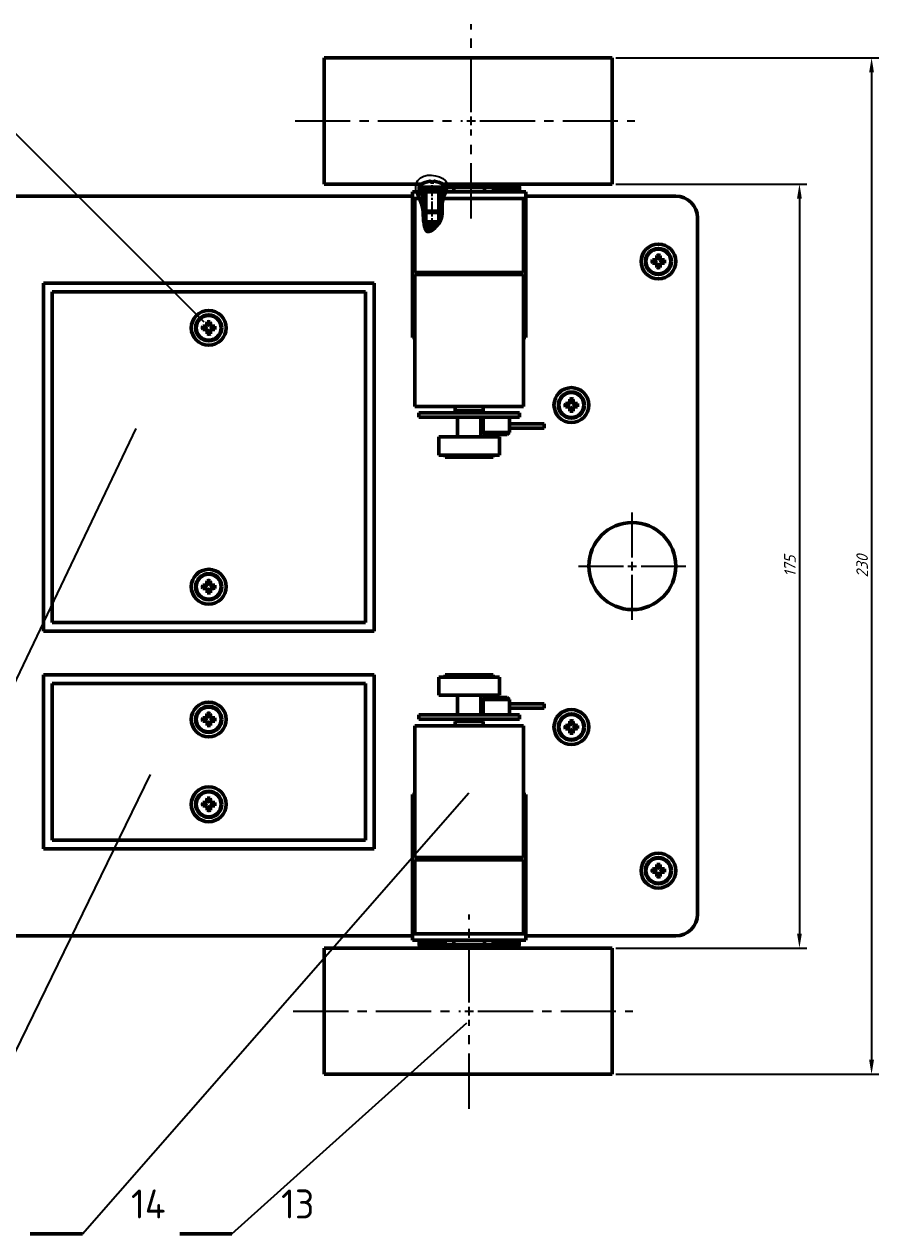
# Model space of a CAD drawing. Header units: inches. Extents: x -1846 to 3013, y 0 to 1997.
# Drawn here: x 324.3 to 619, y 1235.1 to 1652.1 of the extents above; entities that cross this region are included whole.
import ezdxf

# ---------------------------------------------------------------- set-up
doc = ezdxf.new("R2010")
doc.units = ezdxf.units.IN
doc.linetypes.add('ACAD_ISO04W100', pattern=[30, 24, -3, 0, -3])
doc.linetypes.add('CENTER2', pattern=[28.575, 19.05, -3.175, 3.175, -3.175])
for name, color, linetype, lineweight in [('Basic', 7, 'Continuous', 50), ('Center', 1, 'CENTER2', 25), ('Tam', 1, 'ACAD_ISO04W100', 25), ('Thin', 3, 'Continuous', 25)]:
    doc.layers.add(name, color=color, linetype=linetype, lineweight=lineweight)
doc.styles.add('Annotative', font='')
doc.styles.get("Standard").update_dxf_attribs({"font": '', "height": 4})
doc.styles.get('Annotative').set_extended_font_data('TCVN 7284', italic=True)
doc.styles.get('Standard').set_extended_font_data('TCVN 7284', italic=True)
doc.dimstyles.new('TCVN 7284', dxfattribs={"dimscale": 2, "dimtxt": 4, "dimasz": 2.5, "dimexe": 1.25, "dimexo": 0.625, "dimtad": 1, "dimtoh": 1, "dimdec": 0, "dimlfac": 0.66, "dimtxsty": 'Standard', "dimcen": 2.5, "dimclrd": 7, "dimclre": 7, "dimclrt": 7, "dimadec": 0, "dimazin": 0, "dimtfac": 1, "dimtdec": 0, "dimtofl": 0, "dimtmove": 0, "dimatfit": 3, "dimfxl": 1, "dimlwd": 25, "dimlwe": 25, "dimarcsym": 0})

# ---------------------------------------------------------------- blocks, each defined once
blk = doc.blocks.new('*U29')
at = {"layer": 'Center', "color": 0, "linetype": 'CENTER2', "transparency": 16777216}
for p, q in [((0, 3), (0, 18.5)), ((-18.5, 0), (-3, 0)), ((3, 0), (18.5, 0)), ((0, -18.5), (0, -3))]:
    blk.add_line(p, q, dxfattribs=at)
at = {"layer": 'Center', "color": 0, "linetype": 'Continuous', "transparency": 16777216}
for p, q in [((-1.5, 0), (1.5, 0)), ((0, -1.5), (0, 1.5))]:
    blk.add_line(p, q, dxfattribs=at)
blk = doc.blocks.new('*U32')
at = {"layer": 'Center', "color": 0, "linetype": 'CENTER2', "transparency": 16777216}
for p, q in [((0, 3), (0, 33.36)), ((-60.7, 0), (-3, 0)), ((3, 0), (56.47, 0)), ((0, -33.63), (0, -3))]:
    blk.add_line(p, q, dxfattribs=at)
at = {"layer": 'Center', "color": 0, "linetype": 'Continuous', "transparency": 16777216}
for p, q in [((-1.5, 0), (1.5, 0)), ((0, -1.5), (0, 1.5))]:
    blk.add_line(p, q, dxfattribs=at)
blk = doc.blocks.new('*U33')
at = {"layer": 'Center', "color": 0, "linetype": 'CENTER2', "transparency": 16777216}
for p, q in [((0, 3), (0, 33.36)), ((-60.7, 0), (-3, 0)), ((3, 0), (56.47, 0)), ((0, -33.63), (0, -3))]:
    blk.add_line(p, q, dxfattribs=at)
at = {"layer": 'Center', "color": 0, "linetype": 'Continuous', "transparency": 16777216}
for p, q in [((-1.5, 0), (1.5, 0)), ((0, -1.5), (0, 1.5))]:
    blk.add_line(p, q, dxfattribs=at)
blk = doc.blocks.new('*D41')
at = {"layer": 'Defpoints', "color": 0, "ltscale": 0.3, "transparency": 16777216}
for p in [(527.06, 1597.02), (527.06, 1333.62), (591.61, 1333.62)]:
    blk.add_point(p, dxfattribs=at)
at = {"layer": 'Tam', "color": 7, "linetype": 'Continuous', "lineweight": 25, "ltscale": 0.3, "transparency": 16777216}
for p, q in [((528.31, 1597.02), (594.11, 1597.02)), ((591.61, 1592.02), (591.61, 1338.62)), ((528.31, 1333.62), (594.11, 1333.62))]:
    blk.add_line(p, q, dxfattribs=at)
at = {"layer": 'Tam', "color": 7, "ltscale": 0.3, "transparency": 16777216}
for points in [[(590.78, 1592.02), (592.44, 1592.02), (591.61, 1597.02)], [(590.78, 1338.62), (592.44, 1338.62), (591.61, 1333.62)]]:
    blk.add_solid(points, dxfattribs=at)
at = {"layer": 'Tam', "color": 7, "ltscale": 0.3, "transparency": 16777216, "insert": (588.34, 1465.32), "char_height": 4, "attachment_point": 5, "rotation": 90}
blk.add_mtext('175', dxfattribs=at)
blk = doc.blocks.new('*D42')
at = {"layer": 'Defpoints', "color": 0, "ltscale": 0.3, "transparency": 16777216}
for p in [(527.06, 1640.52), (527.06, 1290.12), (616.48, 1290.12)]:
    blk.add_point(p, dxfattribs=at)
at = {"layer": 'Tam', "color": 7, "linetype": 'Continuous', "lineweight": 25, "ltscale": 0.3, "transparency": 16777216}
for p, q in [((528.31, 1640.52), (618.98, 1640.52)), ((616.48, 1635.52), (616.48, 1295.12)), ((528.31, 1290.12), (618.98, 1290.12))]:
    blk.add_line(p, q, dxfattribs=at)
at = {"layer": 'Tam', "color": 7, "ltscale": 0.3, "transparency": 16777216}
for points in [[(615.64, 1635.52), (617.31, 1635.52), (616.48, 1640.52)], [(615.64, 1295.12), (617.31, 1295.12), (616.48, 1290.12)]]:
    blk.add_solid(points, dxfattribs=at)
at = {"layer": 'Tam', "color": 7, "ltscale": 0.3, "transparency": 16777216, "insert": (613.23, 1465.32), "char_height": 4, "attachment_point": 5, "rotation": 90}
blk.add_mtext('230', dxfattribs=at)

msp = doc.modelspace()

# ---------------------------------------------------------------- hatches: boundary and pattern name
at = {"layer": 'Thin', "ltscale": 0.3}
h = msp.add_hatch(dxfattribs=at)
h.set_pattern_fill('ANSI31', color=256, scale=0.2, angle=5)
h.set_pattern_definition([(50, (1689.1009, 1061.4933), (-0.48643822, 0.40817013), [])])
edge = h.paths.add_edge_path()
edge.add_spline(control_points=[(469.06, 1592.07), (469.3, 1592.82), (469.61, 1593.58), (469.86, 1594.32)], knot_values=[31.130611, 31.130611, 31.130611, 31.130611, 33.325319, 33.325319, 33.325319, 33.325319], degree=3, periodic=0)
edge.add_line((469.86, 1594.32), (467.24, 1594.32))
edge.add_line((467.24, 1594.32), (467.24, 1592.07))
edge.add_line((467.24, 1592.07), (469.06, 1592.07))
edge = h.paths.add_edge_path()
edge.add_line((462.74, 1594.32), (459.52, 1594.32))
edge.add_spline(control_points=[(459.52, 1594.32), (459.7, 1593.55), (460.02, 1592.81), (460.34, 1592.07)], knot_values=[2.718045, 2.718045, 2.718045, 2.718045, 5.100255, 5.100255, 5.100255, 5.100255], degree=3, periodic=0)
edge.add_line((460.34, 1592.07), (462.74, 1592.07))
edge.add_line((462.74, 1592.07), (462.74, 1594.32))
h = msp.add_hatch(dxfattribs=at)
h.set_pattern_fill('ANSI31', color=256, scale=0.2, angle=75)
h.set_pattern_definition([(120, (1689.1009, 1061.4933), (-0.54992613, -0.3175), [])])
edge = h.paths.add_edge_path()
edge.add_line((462.74, 1592.07), (460.34, 1592.07))
edge.add_spline(control_points=[(460.34, 1592.07), (460.63, 1591.42), (462.01, 1588.34), (461.4, 1584.54), (463.2, 1578.68), (470.06, 1584.68), (468.19, 1588.99), (468.95, 1591.73), (469.06, 1592.07)], knot_values=[5.100255, 5.100255, 5.100255, 5.100255, 7.184128, 15.116682, 16.916923, 23.095455, 30.13464, 31.130611, 31.130611, 31.130611, 31.130611], degree=3, periodic=0)
edge.add_line((469.06, 1592.07), (467.24, 1592.07))
edge.add_line((467.24, 1592.07), (467.24, 1583.98))
edge.add_line((467.24, 1583.98), (464.99, 1582.39))
edge.add_line((464.99, 1582.39), (462.74, 1583.98))
edge.add_line((462.74, 1583.98), (462.74, 1592.07))

# ---------------------------------------------------------------- linework, layer by layer
at = {"layer": 'Basic'}
for p, q in [((427.71, 1640.52), (527.06, 1640.52)), ((427.71, 1640.52), (427.71, 1597.02)), ((527.06, 1640.52), (527.06, 1597.02)), ((462.84, 1597.69), (462.91, 1597.69)), ((464.4, 1597.94), (464.42, 1597.69)), ((464.42, 1597.69), (465.55, 1597.69)), ((465.55, 1597.69), (465.57, 1597.94)), ((467.06, 1597.69), (467.13, 1597.69)), ((427.71, 1597.02), (461.49, 1597.02)), ((458.24, 1592.07), (458.24, 1594.32)), ((458.24, 1594.32), (497.24, 1594.32)), ((460.49, 1595.91), (460.49, 1594.99)), ((460.49, 1595.91), (469.49, 1595.91)), ((460.49, 1594.99), (469.49, 1594.99)), ((468.48, 1597.02), (487.13, 1597.02)), ((469.5, 1597.02), (469.5, 1595.82)), ((486, 1595.82), (469.5, 1595.82)), ((472.49, 1595.82), (472.49, 1594.32)), ((482.99, 1594.32), (482.99, 1595.82)), ((486, 1595.82), (486, 1597.02)), ((486.12, 1595.91), (486.12, 1594.99)), ((486.12, 1595.91), (495.12, 1595.91)), ((486.12, 1594.99), (495.12, 1594.99)), ((487.13, 1597.02), (527.06, 1597.02)), ((497.24, 1594.32), (497.24, 1592.07)), ((458.24, 1592.82), (264.51, 1592.82)), ((462.74, 1592.07), (458.24, 1592.07)), ((458.24, 1592.07), (458.24, 1544.07)), ((458.99, 1591.32), (458.24, 1591.32)), ((458.99, 1592.07), (458.99, 1566.57)), ((497.24, 1592.07), (467.24, 1592.07)), ((496.49, 1566.57), (496.49, 1592.07)), ((497.24, 1591.32), (496.49, 1591.32)), ((548.99, 1592.82), (497.24, 1592.82)), ((497.24, 1544.07), (497.24, 1592.07)), ((467.24, 1587.63), (462.74, 1587.63)), ((463.16, 1587.21), (466.81, 1587.21)), ((467.24, 1587.63), (466.81, 1587.21)), ((556.49, 1345.32), (556.49, 1585.32)), ((542.66, 1571.67), (542.41, 1572.39)), ((543.3, 1571.68), (543.54, 1572.39)), ((541.62, 1570.63), (540.91, 1570.87)), ((541.63, 1569.99), (540.91, 1569.74)), ((541.91, 1570.63), (541.62, 1570.63)), ((541.63, 1569.99), (541.92, 1569.99)), ((541.91, 1570.63), (541.86, 1570.9)), ((541.92, 1569.99), (541.87, 1569.72)), ((542.44, 1570.85), (541.91, 1570.63)), ((541.92, 1569.99), (542.45, 1569.77)), ((542.44, 1570.85), (542.23, 1571.06)), ((542.45, 1569.77), (542.24, 1569.57)), ((542.66, 1571.39), (542.39, 1571.44)), ((542.67, 1569.25), (542.4, 1569.19)), ((542.67, 1568.96), (542.43, 1568.24)), ((542.66, 1571.39), (542.44, 1570.85)), ((542.45, 1569.77), (542.67, 1569.25)), ((542.66, 1571.67), (542.66, 1571.39)), ((542.67, 1569.25), (542.67, 1568.96)), ((543.3, 1571.39), (543.3, 1571.68)), ((543.3, 1571.39), (543.57, 1571.44)), ((543.52, 1570.86), (543.3, 1571.39)), ((543.31, 1569.25), (543.53, 1569.78)), ((543.31, 1569.25), (543.58, 1569.2)), ((543.31, 1568.96), (543.31, 1569.25)), ((543.31, 1568.96), (543.56, 1568.25)), ((543.52, 1570.86), (543.73, 1571.07)), ((544.05, 1570.64), (543.52, 1570.86)), ((543.53, 1569.78), (544.06, 1570)), ((543.53, 1569.78), (543.74, 1569.57)), ((544.05, 1570.64), (544.1, 1570.91)), ((544.34, 1570.65), (544.05, 1570.64)), ((544.06, 1570), (544.11, 1569.73)), ((544.06, 1570), (544.35, 1570)), ((544.34, 1570.65), (545.06, 1570.9)), ((544.35, 1570), (545.06, 1569.76)), ((458.99, 1566.57), (496.49, 1566.57)), ((458.99, 1565.82), (458.99, 1520.37)), ((458.99, 1565.82), (496.49, 1565.82)), ((460.49, 1566.57), (460.49, 1565.82)), ((494.99, 1565.82), (494.99, 1566.57)), ((496.49, 1520.37), (496.49, 1565.82)), ((330.95, 1562.82), (444.95, 1562.82)), ((330.95, 1442.82), (330.95, 1562.82)), ((441.95, 1559.82), (333.95, 1559.82)), ((333.95, 1559.82), (333.95, 1445.82)), ((441.95, 1445.82), (441.95, 1559.82)), ((444.95, 1562.82), (444.95, 1442.82)), ((386.59, 1547.76), (385.87, 1548)), ((386.88, 1547.76), (386.59, 1547.76)), ((386.88, 1547.76), (386.82, 1548.03)), ((387.4, 1547.98), (386.88, 1547.76)), ((387.4, 1547.98), (387.2, 1548.19)), ((387.62, 1548.51), (387.35, 1548.56)), ((387.62, 1548.8), (387.37, 1549.51)), ((387.62, 1548.51), (387.4, 1547.98)), ((387.62, 1548.8), (387.62, 1548.51)), ((388.26, 1548.8), (388.5, 1549.52)), ((388.26, 1548.51), (388.26, 1548.8)), ((388.26, 1548.51), (388.53, 1548.57)), ((388.48, 1547.99), (388.26, 1548.51)), ((388.48, 1547.99), (388.69, 1548.19)), ((389.01, 1547.77), (388.48, 1547.99)), ((389.01, 1547.77), (389.07, 1548.04)), ((389.3, 1547.77), (389.01, 1547.77)), ((389.3, 1547.77), (390.02, 1548.02)), ((386.59, 1547.11), (385.88, 1546.86)), ((386.59, 1547.11), (386.88, 1547.12)), ((386.88, 1547.12), (386.83, 1546.85)), ((386.88, 1547.12), (387.41, 1546.9)), ((387.41, 1546.9), (387.2, 1546.69)), ((387.63, 1546.37), (387.36, 1546.32)), ((387.63, 1546.08), (387.39, 1545.37)), ((387.41, 1546.9), (387.63, 1546.37)), ((387.63, 1546.37), (387.63, 1546.08)), ((388.27, 1546.37), (388.49, 1546.9)), ((388.27, 1546.37), (388.54, 1546.32)), ((388.28, 1546.09), (388.27, 1546.37)), ((388.28, 1546.09), (388.53, 1545.37)), ((388.49, 1546.9), (389.02, 1547.13)), ((388.49, 1546.9), (388.7, 1546.7)), ((389.02, 1547.13), (389.07, 1546.86)), ((389.02, 1547.13), (389.31, 1547.13)), ((389.31, 1547.13), (390.02, 1546.89)), ((458.24, 1544.07), (458.99, 1544.07)), ((496.49, 1544.07), (497.24, 1544.07)), ((512.66, 1522.17), (512.41, 1522.89)), ((512.66, 1522.17), (512.66, 1521.89)), ((513.3, 1522.18), (513.54, 1522.89)), ((513.3, 1521.89), (513.3, 1522.18)), ((458.99, 1520.37), (496.49, 1520.37)), ((460.34, 1518.12), (460.34, 1516.62)), ((495.14, 1518.12), (460.34, 1518.12)), ((472.94, 1520.37), (472.94, 1518.87)), ((472.94, 1518.87), (473.69, 1518.12)), ((472.94, 1518.87), (482.54, 1518.87)), ((481.79, 1518.12), (482.54, 1518.87)), ((482.54, 1518.87), (482.54, 1520.37)), ((495.14, 1516.62), (495.14, 1518.12)), ((511.62, 1521.13), (510.91, 1521.37)), ((511.63, 1520.49), (510.91, 1520.24)), ((511.91, 1521.13), (511.62, 1521.13)), ((511.63, 1520.49), (511.92, 1520.49)), ((511.91, 1521.13), (511.86, 1521.4)), ((511.92, 1520.49), (511.87, 1520.22)), ((512.44, 1521.35), (511.91, 1521.13)), ((511.92, 1520.49), (512.45, 1520.27)), ((512.44, 1521.35), (512.23, 1521.56)), ((512.45, 1520.27), (512.24, 1520.07)), ((512.66, 1521.89), (512.39, 1521.94)), ((512.67, 1519.75), (512.4, 1519.69)), ((512.67, 1519.46), (512.43, 1518.74)), ((512.66, 1521.89), (512.44, 1521.35)), ((512.45, 1520.27), (512.67, 1519.75)), ((512.67, 1519.75), (512.67, 1519.46)), ((513.3, 1521.89), (513.57, 1521.94)), ((513.52, 1521.36), (513.3, 1521.89)), ((513.31, 1519.75), (513.53, 1520.28)), ((513.31, 1519.75), (513.58, 1519.7)), ((513.31, 1519.46), (513.31, 1519.75)), ((513.31, 1519.46), (513.56, 1518.75)), ((513.52, 1521.36), (513.73, 1521.57)), ((514.05, 1521.14), (513.52, 1521.36)), ((513.53, 1520.28), (514.06, 1520.5)), ((513.53, 1520.28), (513.74, 1520.07)), ((514.05, 1521.14), (514.1, 1521.41)), ((514.34, 1521.15), (514.05, 1521.14)), ((514.06, 1520.5), (514.11, 1520.23)), ((514.06, 1520.5), (514.35, 1520.5)), ((514.34, 1521.15), (515.06, 1521.4)), ((514.35, 1520.5), (515.06, 1520.26)), ((491.61, 1516.62), (460.34, 1516.62)), ((473.69, 1516.62), (473.69, 1509.87)), ((481.79, 1509.87), (481.79, 1516.62)), ((482.54, 1511.37), (482.54, 1516.62)), ((495.14, 1516.62), (491.61, 1516.62)), ((491.61, 1511.37), (491.61, 1516.62)), ((503.61, 1514.37), (491.61, 1514.37)), ((503.61, 1514.37), (503.61, 1512.87)), ((467.24, 1509.87), (467.24, 1503.57)), ((488.24, 1509.87), (467.24, 1509.87)), ((482.54, 1511.37), (491.61, 1511.37)), ((482.54, 1510.62), (482.54, 1511.37)), ((490.86, 1510.62), (482.54, 1510.62)), ((488.24, 1503.57), (488.24, 1509.87)), ((490.86, 1510.62), (491.61, 1511.37)), ((491.61, 1512.87), (503.61, 1512.87)), ((488.24, 1503.57), (467.24, 1503.57)), ((469.49, 1503.57), (469.49, 1502.82)), ((485.99, 1502.82), (469.49, 1502.82)), ((485.99, 1502.82), (485.99, 1503.57)), ((387.62, 1459.55), (387.37, 1460.26)), ((388.26, 1459.55), (388.5, 1460.27)), ((386.59, 1458.51), (385.87, 1458.75)), ((386.59, 1457.86), (385.88, 1457.61)), ((386.88, 1458.51), (386.59, 1458.51)), ((386.59, 1457.86), (386.88, 1457.87)), ((386.88, 1458.51), (386.82, 1458.78)), ((386.88, 1457.87), (386.83, 1457.6)), ((387.4, 1458.73), (386.88, 1458.51)), ((386.88, 1457.87), (387.41, 1457.65)), ((387.4, 1458.73), (387.2, 1458.94)), ((387.41, 1457.65), (387.2, 1457.44)), ((387.62, 1459.26), (387.35, 1459.31)), ((387.63, 1457.12), (387.36, 1457.07)), ((387.63, 1456.83), (387.39, 1456.12)), ((387.62, 1459.26), (387.4, 1458.73)), ((387.41, 1457.65), (387.63, 1457.12)), ((387.62, 1459.55), (387.62, 1459.26)), ((387.63, 1457.12), (387.63, 1456.83)), ((388.26, 1459.26), (388.26, 1459.55)), ((388.26, 1459.26), (388.53, 1459.32)), ((388.48, 1458.74), (388.26, 1459.26)), ((388.27, 1457.12), (388.49, 1457.65)), ((388.27, 1457.12), (388.54, 1457.07)), ((388.28, 1456.84), (388.27, 1457.12)), ((388.28, 1456.84), (388.53, 1456.12)), ((388.48, 1458.74), (388.69, 1458.94)), ((389.01, 1458.52), (388.48, 1458.74)), ((388.49, 1457.65), (389.02, 1457.88)), ((388.49, 1457.65), (388.7, 1457.45)), ((389.01, 1458.52), (389.07, 1458.79)), ((389.3, 1458.52), (389.01, 1458.52)), ((389.02, 1457.88), (389.07, 1457.61)), ((389.02, 1457.88), (389.31, 1457.88)), ((389.3, 1458.52), (390.02, 1458.77)), ((389.31, 1457.88), (390.02, 1457.64)), ((333.95, 1445.82), (441.95, 1445.82)), ((444.95, 1442.82), (330.95, 1442.82)), ((330.95, 1367.82), (330.95, 1427.82)), ((330.95, 1427.82), (444.95, 1427.82)), ((444.95, 1427.82), (444.95, 1367.82)), ((467.24, 1427.07), (467.24, 1420.77)), ((467.24, 1427.07), (488.24, 1427.07)), ((469.49, 1427.82), (469.49, 1427.07)), ((469.49, 1427.82), (485.99, 1427.82)), ((485.99, 1427.07), (485.99, 1427.82)), ((488.24, 1420.77), (488.24, 1427.07)), ((441.95, 1424.82), (333.95, 1424.82)), ((333.95, 1424.82), (333.95, 1370.82)), ((441.95, 1370.82), (441.95, 1424.82)), ((467.24, 1420.77), (488.24, 1420.77)), ((473.69, 1420.77), (473.69, 1414.02)), ((481.79, 1414.02), (481.79, 1420.77)), ((482.54, 1420.02), (490.86, 1420.02)), ((482.54, 1419.27), (482.54, 1420.02)), ((482.54, 1419.27), (482.54, 1414.02)), ((491.61, 1419.27), (482.54, 1419.27)), ((491.61, 1419.27), (490.86, 1420.02)), ((491.61, 1419.27), (491.61, 1414.02)), ((387.62, 1413.8), (387.37, 1414.51)), ((387.62, 1413.8), (387.62, 1413.51)), ((388.26, 1413.8), (388.5, 1414.52)), ((388.26, 1413.51), (388.26, 1413.8)), ((460.34, 1414.02), (460.34, 1412.52)), ((460.34, 1414.02), (491.61, 1414.02)), ((503.61, 1417.77), (491.61, 1417.77)), ((491.61, 1416.27), (503.61, 1416.27)), ((491.61, 1414.02), (495.14, 1414.02)), ((495.14, 1412.52), (495.14, 1414.02)), ((503.61, 1417.77), (503.61, 1417.02)), ((503.61, 1417.02), (503.61, 1416.27)), ((386.59, 1412.76), (385.87, 1413)), ((386.59, 1412.11), (385.88, 1411.86)), ((386.88, 1412.76), (386.59, 1412.76)), ((386.59, 1412.11), (386.88, 1412.12)), ((386.88, 1412.76), (386.82, 1413.03)), ((386.88, 1412.12), (386.83, 1411.85)), ((387.4, 1412.98), (386.88, 1412.76)), ((386.88, 1412.12), (387.41, 1411.9)), ((387.4, 1412.98), (387.2, 1413.19)), ((387.41, 1411.9), (387.2, 1411.69)), ((387.62, 1413.51), (387.35, 1413.56)), ((387.63, 1411.37), (387.36, 1411.32)), ((387.63, 1411.08), (387.39, 1410.37)), ((387.62, 1413.51), (387.4, 1412.98)), ((387.41, 1411.9), (387.63, 1411.37)), ((387.63, 1411.37), (387.63, 1411.08)), ((388.26, 1413.51), (388.53, 1413.57)), ((388.48, 1412.99), (388.26, 1413.51)), ((388.27, 1411.37), (388.49, 1411.9)), ((388.27, 1411.37), (388.54, 1411.32)), ((388.28, 1411.09), (388.27, 1411.37)), ((388.28, 1411.09), (388.53, 1410.37)), ((388.48, 1412.99), (388.69, 1413.19)), ((389.01, 1412.77), (388.48, 1412.99)), ((388.49, 1411.9), (389.02, 1412.13)), ((388.49, 1411.9), (388.7, 1411.7)), ((389.01, 1412.77), (389.07, 1413.04)), ((389.3, 1412.77), (389.01, 1412.77)), ((389.02, 1412.13), (389.07, 1411.86)), ((389.02, 1412.13), (389.31, 1412.13)), ((389.3, 1412.77), (390.02, 1413.02)), ((389.31, 1412.13), (390.02, 1411.89)), ((458.99, 1410.27), (458.99, 1364.82)), ((496.49, 1410.27), (458.99, 1410.27)), ((460.34, 1412.52), (495.14, 1412.52)), ((473.69, 1412.52), (472.94, 1411.77)), ((472.94, 1411.77), (472.94, 1410.27)), ((482.54, 1411.77), (472.94, 1411.77)), ((482.54, 1411.77), (481.79, 1412.52)), ((482.54, 1410.27), (482.54, 1411.77)), ((496.49, 1364.82), (496.49, 1410.27)), ((511.62, 1410.13), (510.91, 1410.37)), ((511.91, 1410.13), (511.62, 1410.13)), ((511.91, 1410.13), (511.86, 1410.4)), ((512.44, 1410.35), (511.91, 1410.13)), ((512.44, 1410.35), (512.23, 1410.56)), ((512.66, 1410.89), (512.39, 1410.94)), ((512.66, 1411.17), (512.41, 1411.89)), ((512.66, 1410.89), (512.44, 1410.35)), ((512.66, 1411.17), (512.66, 1410.89)), ((513.3, 1411.18), (513.54, 1411.89)), ((513.3, 1410.89), (513.3, 1411.18)), ((513.3, 1410.89), (513.57, 1410.94)), ((513.52, 1410.36), (513.3, 1410.89)), ((513.52, 1410.36), (513.73, 1410.57)), ((514.05, 1410.14), (513.52, 1410.36)), ((514.05, 1410.14), (514.1, 1410.41)), ((514.34, 1410.15), (514.05, 1410.14)), ((514.34, 1410.15), (515.06, 1410.4)), ((511.63, 1409.49), (510.91, 1409.24)), ((511.63, 1409.49), (511.92, 1409.49)), ((511.92, 1409.49), (511.87, 1409.22)), ((511.92, 1409.49), (512.45, 1409.27)), ((512.45, 1409.27), (512.24, 1409.07)), ((512.67, 1408.75), (512.4, 1408.69)), ((512.67, 1408.46), (512.43, 1407.74)), ((512.45, 1409.27), (512.67, 1408.75)), ((512.67, 1408.75), (512.67, 1408.46)), ((513.31, 1408.75), (513.53, 1409.28)), ((513.31, 1408.75), (513.58, 1408.7)), ((513.31, 1408.46), (513.31, 1408.75)), ((513.31, 1408.46), (513.56, 1407.75)), ((513.53, 1409.28), (514.06, 1409.5)), ((513.53, 1409.28), (513.74, 1409.07)), ((514.06, 1409.5), (514.11, 1409.23)), ((514.06, 1409.5), (514.35, 1409.5)), ((514.35, 1409.5), (515.06, 1409.26)), ((387.62, 1384.55), (387.37, 1385.26)), ((387.62, 1384.55), (387.62, 1384.26)), ((388.26, 1384.55), (388.5, 1385.27)), ((388.26, 1384.26), (388.26, 1384.55)), ((458.99, 1386.57), (458.24, 1386.57)), ((458.24, 1386.57), (458.24, 1338.57)), ((497.24, 1386.57), (496.49, 1386.57)), ((497.24, 1338.57), (497.24, 1386.57)), ((386.59, 1383.51), (385.87, 1383.75)), ((386.59, 1382.86), (385.88, 1382.61)), ((386.88, 1383.51), (386.59, 1383.51)), ((386.59, 1382.86), (386.88, 1382.87)), ((386.88, 1383.51), (386.82, 1383.78)), ((386.88, 1382.87), (386.83, 1382.6)), ((387.4, 1383.73), (386.88, 1383.51)), ((386.88, 1382.87), (387.41, 1382.65)), ((387.4, 1383.73), (387.2, 1383.94)), ((387.41, 1382.65), (387.2, 1382.44)), ((387.62, 1384.26), (387.35, 1384.31)), ((387.63, 1382.12), (387.36, 1382.07)), ((387.63, 1381.83), (387.39, 1381.12)), ((387.62, 1384.26), (387.4, 1383.73)), ((387.41, 1382.65), (387.63, 1382.12)), ((387.63, 1382.12), (387.63, 1381.83)), ((388.26, 1384.26), (388.53, 1384.32)), ((388.48, 1383.74), (388.26, 1384.26)), ((388.27, 1382.12), (388.49, 1382.65)), ((388.27, 1382.12), (388.54, 1382.07)), ((388.28, 1381.84), (388.27, 1382.12)), ((388.28, 1381.84), (388.53, 1381.12)), ((388.48, 1383.74), (388.69, 1383.94)), ((389.01, 1383.52), (388.48, 1383.74)), ((388.49, 1382.65), (389.02, 1382.88)), ((388.49, 1382.65), (388.7, 1382.45)), ((389.01, 1383.52), (389.07, 1383.79)), ((389.3, 1383.52), (389.01, 1383.52)), ((389.02, 1382.88), (389.07, 1382.61)), ((389.02, 1382.88), (389.31, 1382.88)), ((389.3, 1383.52), (390.02, 1383.77)), ((389.31, 1382.88), (390.02, 1382.64)), ((444.95, 1367.82), (330.95, 1367.82)), ((333.95, 1370.82), (441.95, 1370.82)), ((496.49, 1364.82), (458.99, 1364.82)), ((458.99, 1364.07), (458.99, 1338.57)), ((496.49, 1364.07), (458.99, 1364.07)), ((460.49, 1364.82), (460.49, 1364.07)), ((494.99, 1364.07), (494.99, 1364.82)), ((496.49, 1338.57), (496.49, 1364.07)), ((541.62, 1360.63), (540.91, 1360.87)), ((541.63, 1359.99), (540.91, 1359.74)), ((541.91, 1360.63), (541.62, 1360.63)), ((541.63, 1359.99), (541.92, 1359.99)), ((541.91, 1360.63), (541.86, 1360.9)), ((541.92, 1359.99), (541.87, 1359.72)), ((542.44, 1360.85), (541.91, 1360.63)), ((541.92, 1359.99), (542.45, 1359.77)), ((542.44, 1360.85), (542.23, 1361.06)), ((542.45, 1359.77), (542.24, 1359.57)), ((542.66, 1361.39), (542.39, 1361.44)), ((542.66, 1361.67), (542.41, 1362.39)), ((542.66, 1361.39), (542.44, 1360.85)), ((542.45, 1359.77), (542.67, 1359.25)), ((542.66, 1361.67), (542.66, 1361.39)), ((543.3, 1361.68), (543.54, 1362.39)), ((543.3, 1361.39), (543.3, 1361.68)), ((543.3, 1361.39), (543.57, 1361.44)), ((543.52, 1360.86), (543.3, 1361.39)), ((543.31, 1359.25), (543.53, 1359.78)), ((543.52, 1360.86), (543.73, 1361.07)), ((544.05, 1360.64), (543.52, 1360.86)), ((543.53, 1359.78), (544.06, 1360)), ((543.53, 1359.78), (543.74, 1359.57)), ((544.05, 1360.64), (544.1, 1360.91)), ((544.34, 1360.65), (544.05, 1360.64)), ((544.06, 1360), (544.11, 1359.73)), ((544.06, 1360), (544.35, 1360)), ((544.34, 1360.65), (545.06, 1360.9)), ((544.35, 1360), (545.06, 1359.76)), ((542.67, 1359.25), (542.4, 1359.19)), ((542.67, 1358.96), (542.43, 1358.24)), ((542.67, 1359.25), (542.67, 1358.96)), ((543.31, 1359.25), (543.58, 1359.2)), ((543.31, 1358.96), (543.31, 1359.25)), ((543.31, 1358.96), (543.56, 1358.25)), ((458.24, 1339.32), (458.99, 1339.32)), ((496.49, 1339.32), (497.24, 1339.32)), ((458.24, 1337.82), (264.51, 1337.82)), ((458.24, 1338.57), (497.24, 1338.57)), ((458.24, 1336.32), (458.24, 1338.57)), ((497.24, 1336.32), (458.24, 1336.32)), ((460.49, 1335.64), (460.49, 1334.73)), ((469.49, 1335.64), (460.49, 1335.64)), ((469.48, 1334.73), (460.49, 1334.73)), ((469.48, 1334.82), (475.66, 1334.82)), ((469.48, 1334.64), (469.48, 1333.62)), ((469.49, 1334.82), (469.49, 1335.64)), ((472.49, 1336.32), (472.49, 1334.82)), ((475.66, 1334.82), (485.98, 1334.82)), ((482.99, 1334.82), (482.99, 1336.32)), ((485.98, 1333.62), (485.98, 1334.82)), ((485.99, 1335.64), (485.99, 1334.73)), ((494.99, 1335.64), (485.99, 1335.64)), ((494.99, 1334.73), (485.99, 1334.73)), ((494.99, 1334.73), (494.99, 1335.64)), ((497.24, 1338.57), (497.24, 1336.32)), ((548.99, 1337.82), (497.24, 1337.82)), ((550.49, 1337.97), (550.49, 1337.82)), ((491.74, 1333.62), (427.71, 1333.62)), ((427.71, 1333.62), (427.71, 1290.12)), ((469.27, 1334.23), (460.7, 1334.23)), ((494.77, 1334.23), (486.2, 1334.23)), ((527.06, 1333.62), (491.74, 1333.62)), ((527.06, 1290.12), (527.06, 1333.62)), ((491.74, 1290.12), (427.71, 1290.12)), ((527.06, 1290.12), (491.74, 1290.12)), ((344.45, 1235.11), (326.45, 1235.11)), ((395.96, 1235.11), (377.96, 1235.11))]:
    msp.add_line(p, q, dxfattribs=at)
at = {"layer": 'Basic', "ltscale": 0.3}
for p, q in [((462.74, 1583.98), (462.74, 1594.32)), ((467.24, 1583.98), (467.24, 1594.32)), ((469.49, 1595.91), (469.49, 1594.99)), ((495.12, 1595.91), (495.12, 1594.99)), ((463.16, 1587.21), (462.74, 1587.63)), ((462.74, 1583.98), (464.99, 1582.39)), ((462.74, 1583.98), (467.24, 1583.98)), ((464.99, 1582.39), (467.24, 1583.98))]:
    msp.add_line(p, q, dxfattribs=at)
at = {"layer": 'Basic'}
for centre, radius in [((542.99, 1570.32), 6), ((542.99, 1570.32), 4.5), ((542.99, 1570.32), 4.28), ((387.95, 1547.44), 6), ((387.95, 1547.44), 4.5), ((387.95, 1547.44), 4.28), ((512.99, 1520.82), 6), ((512.99, 1520.82), 4.5), ((512.99, 1520.82), 4.28), ((533.99, 1465.32), 15), ((387.95, 1458.19), 6), ((387.95, 1458.19), 4.5), ((387.95, 1458.19), 4.28), ((387.95, 1412.44), 6), ((387.95, 1412.44), 4.5), ((387.95, 1412.44), 4.28), ((512.99, 1409.82), 6), ((512.99, 1409.82), 4.5), ((512.99, 1409.82), 4.28), ((387.95, 1383.19), 6), ((387.95, 1383.19), 4.5), ((387.95, 1383.19), 4.28), ((542.99, 1360.32), 6), ((542.99, 1360.32), 4.5), ((542.99, 1360.32), 4.28)]:
    msp.add_circle(centre, radius, dxfattribs=at)
for centre, radius, start, end in [((464.99, 1591.73), 6.34, 109.825, 132.4927), ((464.98, 1591.68), 6.36, 100.1662, 109.027), ((464.61, 1592.62), 5.37, 93.964, 97.9842), ((464.06, 1596.93), 1.07, 71.7311, 80.5485), ((465.91, 1596.93), 1.07, 99.4515, 108.2689), ((465.36, 1592.62), 5.37, 82.0158, 86.036), ((464.99, 1591.68), 6.36, 70.973, 79.8338), ((464.99, 1591.73), 6.34, 47.5073, 70.175), ((461.16, 1595.91), 0.675, 132.4927, 180), ((461.16, 1594.99), 0.675, 180, 270), ((468.81, 1594.99), 0.675, 270, 0), ((468.81, 1595.91), 0.675, 0, 47.5073), ((486.79, 1595.91), 0.675, 132.4927, 180), ((486.79, 1594.99), 0.675, 180, 270), ((490.62, 1591.73), 6.34, 123.455, 132.4927), ((490.62, 1591.73), 6.34, 47.5073, 56.545), ((494.44, 1594.99), 0.675, 270, 0), ((494.44, 1595.91), 0.675, 0, 47.5073), ((548.99, 1585.32), 7.5, 0, 90), ((608.17, 1570.77), 65.78, 178.5869, 179.4149), ((542.99, 1570.32), 2.15, 75.0066, 105.6056), ((477.8, 1570.07), 65.78, 1.1972, 2.0253), ((542.99, 1570.32), 2.15, 165.0066, 195.6056), ((543.23, 1505.13), 65.78, 91.1972, 92.0253), ((542.54, 1635.5), 65.78, 268.5869, 269.4149), ((542.99, 1570.32), 1.4, 167.0061, 193.6061), ((570.33, 1505.28), 71.53, 113.1259, 113.4521), ((569.63, 1635.64), 71.53, 247.16, 247.4863), ((608.31, 1543.67), 71.53, 157.16, 157.4863), ((608.02, 1597.66), 71.53, 203.1259, 203.4521), ((608.17, 1570.57), 65.78, 181.1972, 182.0253), ((542.99, 1570.32), 2.15, 255.0066, 285.6056), ((542.99, 1570.32), 1.4, 77.0061, 103.6061), ((542.99, 1570.32), 1.4, 257.0061, 283.6061), ((477.8, 1569.87), 65.78, 358.5869, 359.4149), ((477.95, 1542.98), 71.53, 23.1259, 23.4521), ((477.66, 1596.96), 71.53, 337.16, 337.4863), ((516.34, 1504.99), 71.53, 67.16, 67.4863), ((515.64, 1635.35), 71.53, 293.1259, 293.4521), ((543.43, 1505.14), 65.78, 88.5869, 89.4149), ((542.74, 1635.5), 65.78, 271.1972, 272.0253), ((542.99, 1570.32), 1.4, 347.0061, 13.6061), ((542.99, 1570.32), 2.15, 345.0066, 15.6056), ((387.95, 1547.44), 2.15, 165.0066, 195.6056), ((388.2, 1482.26), 65.78, 91.1972, 92.0253), ((387.95, 1547.44), 1.4, 167.0061, 193.6061), ((415.29, 1482.41), 71.53, 113.1259, 113.4521), ((453.27, 1520.8), 71.53, 157.16, 157.4863), ((453.13, 1547.89), 65.78, 178.5869, 179.4149), ((387.95, 1547.44), 2.15, 75.0066, 105.6056), ((387.95, 1547.44), 1.4, 77.0061, 103.6061), ((322.76, 1547.19), 65.78, 1.1972, 2.0253), ((322.91, 1520.1), 71.53, 23.1259, 23.4521), ((361.3, 1482.12), 71.53, 67.16, 67.4863), ((388.4, 1482.26), 65.78, 88.5869, 89.4149), ((387.95, 1547.44), 1.4, 347.0061, 13.6061), ((387.95, 1547.44), 2.15, 345.0066, 15.6056), ((461.24, 1547.82), 3, 180, 221.4096), ((494.24, 1547.82), 3, 318.5904, 0), ((387.5, 1612.62), 65.78, 268.5869, 269.4149), ((414.59, 1612.77), 71.53, 247.16, 247.4863), ((452.98, 1574.78), 71.53, 203.1259, 203.4521), ((453.13, 1547.69), 65.78, 181.1972, 182.0253), ((387.95, 1547.44), 2.15, 255.0066, 285.6056), ((387.95, 1547.44), 1.4, 257.0061, 283.6061), ((322.77, 1546.99), 65.78, 358.5869, 359.4149), ((322.62, 1574.09), 71.53, 337.16, 337.4863), ((360.61, 1612.48), 71.53, 293.1259, 293.4521), ((387.7, 1612.63), 65.78, 271.1972, 272.0253), ((578.17, 1521.27), 65.78, 178.5869, 179.4149), ((512.99, 1520.82), 2.15, 75.0066, 105.6056), ((512.99, 1520.82), 1.4, 77.0061, 103.6061), ((447.8, 1520.57), 65.78, 1.1972, 2.0253), ((512.99, 1520.82), 2.15, 165.0066, 195.6056), ((513.23, 1455.63), 65.78, 91.1972, 92.0253), ((512.54, 1586), 65.78, 268.5869, 269.4149), ((512.99, 1520.82), 1.4, 167.0061, 193.6061), ((540.33, 1455.78), 71.53, 113.1259, 113.4521), ((539.63, 1586.14), 71.53, 247.16, 247.4863), ((578.31, 1494.17), 71.53, 157.16, 157.4863), ((578.02, 1548.16), 71.53, 203.1259, 203.4521), ((578.17, 1521.07), 65.78, 181.1972, 182.0253), ((512.99, 1520.82), 2.15, 255.0066, 285.6056), ((512.99, 1520.82), 1.4, 257.0061, 283.6061), ((447.8, 1520.37), 65.78, 358.5869, 359.4149), ((447.95, 1493.48), 71.53, 23.1259, 23.4521), ((447.66, 1547.46), 71.53, 337.16, 337.4863), ((486.34, 1455.49), 71.53, 67.16, 67.4863), ((485.64, 1585.85), 71.53, 293.1259, 293.4521), ((513.43, 1455.64), 65.78, 88.5869, 89.4149), ((512.74, 1586), 65.78, 271.1972, 272.0253), ((512.99, 1520.82), 1.4, 347.0061, 13.6061), ((512.99, 1520.82), 2.15, 345.0066, 15.6056), ((453.13, 1458.64), 65.78, 178.5869, 179.4149), ((387.95, 1458.19), 2.15, 75.0066, 105.6056), ((387.95, 1458.19), 1.4, 77.0061, 103.6061), ((322.76, 1457.94), 65.78, 1.1972, 2.0253), ((387.95, 1458.19), 2.15, 165.0066, 195.6056), ((388.2, 1393.01), 65.78, 91.1972, 92.0253), ((387.5, 1523.37), 65.78, 268.5869, 269.4149), ((387.95, 1458.19), 1.4, 167.0061, 193.6061), ((415.29, 1393.16), 71.53, 113.1259, 113.4521), ((414.59, 1523.52), 71.53, 247.16, 247.4863), ((453.27, 1431.55), 71.53, 157.16, 157.4863), ((452.98, 1485.53), 71.53, 203.1259, 203.4521), ((453.13, 1458.44), 65.78, 181.1972, 182.0253), ((387.95, 1458.19), 2.15, 255.0066, 285.6056), ((387.95, 1458.19), 1.4, 257.0061, 283.6061), ((322.91, 1430.85), 71.53, 23.1259, 23.4521), ((322.77, 1457.74), 65.78, 358.5869, 359.4149), ((322.62, 1484.84), 71.53, 337.16, 337.4863), ((361.3, 1392.87), 71.53, 67.16, 67.4863), ((360.61, 1523.23), 71.53, 293.1259, 293.4521), ((388.4, 1393.01), 65.78, 88.5869, 89.4149), ((387.7, 1523.38), 65.78, 271.1972, 272.0253), ((387.95, 1458.19), 1.4, 347.0061, 13.6061), ((387.95, 1458.19), 2.15, 345.0066, 15.6056), ((453.13, 1412.89), 65.78, 178.5869, 179.4149), ((387.95, 1412.44), 2.15, 75.0066, 105.6056), ((387.95, 1412.44), 1.4, 77.0061, 103.6061), ((322.76, 1412.19), 65.78, 1.1972, 2.0253), ((387.95, 1412.44), 2.15, 165.0066, 195.6056), ((388.2, 1347.26), 65.78, 91.1972, 92.0253), ((387.5, 1477.62), 65.78, 268.5869, 269.4149), ((387.95, 1412.44), 1.4, 167.0061, 193.6061), ((415.29, 1347.41), 71.53, 113.1259, 113.4521), ((414.59, 1477.77), 71.53, 247.16, 247.4863), ((453.27, 1385.8), 71.53, 157.16, 157.4863), ((452.98, 1439.78), 71.53, 203.1259, 203.4521), ((453.13, 1412.69), 65.78, 181.1972, 182.0253), ((387.95, 1412.44), 2.15, 255.0066, 285.6056), ((387.95, 1412.44), 1.4, 257.0061, 283.6061), ((322.91, 1385.1), 71.53, 23.1259, 23.4521), ((322.77, 1411.99), 65.78, 358.5869, 359.4149), ((322.62, 1439.09), 71.53, 337.16, 337.4863), ((361.3, 1347.12), 71.53, 67.16, 67.4863), ((360.61, 1477.48), 71.53, 293.1259, 293.4521), ((388.4, 1347.26), 65.78, 88.5869, 89.4149), ((387.7, 1477.63), 65.78, 271.1972, 272.0253), ((387.95, 1412.44), 1.4, 347.0061, 13.6061), ((387.95, 1412.44), 2.15, 345.0066, 15.6056), ((512.99, 1409.82), 2.15, 165.0066, 195.6056), ((513.23, 1344.63), 65.78, 91.1972, 92.0253), ((512.99, 1409.82), 1.4, 167.0061, 193.6061), ((540.33, 1344.78), 71.53, 113.1259, 113.4521), ((578.31, 1383.17), 71.53, 157.16, 157.4863), ((578.17, 1410.27), 65.78, 178.5869, 179.4149), ((512.99, 1409.82), 2.15, 75.0066, 105.6056), ((512.99, 1409.82), 1.4, 77.0061, 103.6061), ((447.8, 1409.57), 65.78, 1.1972, 2.0253), ((447.95, 1382.48), 71.53, 23.1259, 23.4521), ((486.34, 1344.49), 71.53, 67.16, 67.4863), ((513.43, 1344.64), 65.78, 88.5869, 89.4149), ((512.99, 1409.82), 1.4, 347.0061, 13.6061), ((512.99, 1409.82), 2.15, 345.0066, 15.6056), ((512.54, 1475), 65.78, 268.5869, 269.4149), ((539.63, 1475.14), 71.53, 247.16, 247.4863), ((578.02, 1437.16), 71.53, 203.1259, 203.4521), ((578.17, 1410.07), 65.78, 181.1972, 182.0253), ((512.99, 1409.82), 2.15, 255.0066, 285.6056), ((512.99, 1409.82), 1.4, 257.0061, 283.6061), ((447.8, 1409.37), 65.78, 358.5869, 359.4149), ((447.66, 1436.46), 71.53, 337.16, 337.4863), ((485.64, 1474.85), 71.53, 293.1259, 293.4521), ((512.74, 1475), 65.78, 271.1972, 272.0253), ((453.13, 1383.64), 65.78, 178.5869, 179.4149), ((387.95, 1383.19), 2.15, 75.0066, 105.6056), ((387.95, 1383.19), 1.4, 77.0061, 103.6061), ((322.76, 1382.94), 65.78, 1.1972, 2.0253), ((461.24, 1382.82), 3, 138.5904, 180), ((494.24, 1382.82), 3, 0, 41.4096), ((387.95, 1383.19), 2.15, 165.0066, 195.6056), ((388.2, 1318.01), 65.78, 91.1972, 92.0253), ((387.5, 1448.37), 65.78, 268.5869, 269.4149), ((387.95, 1383.19), 1.4, 167.0061, 193.6061), ((415.29, 1318.16), 71.53, 113.1259, 113.4521), ((414.59, 1448.52), 71.53, 247.16, 247.4863), ((453.27, 1356.55), 71.53, 157.16, 157.4863), ((452.98, 1410.53), 71.53, 203.1259, 203.4521), ((453.13, 1383.44), 65.78, 181.1972, 182.0253), ((387.95, 1383.19), 2.15, 255.0066, 285.6056), ((387.95, 1383.19), 1.4, 257.0061, 283.6061), ((322.91, 1355.85), 71.53, 23.1259, 23.4521), ((322.77, 1382.74), 65.78, 358.5869, 359.4149), ((322.62, 1409.84), 71.53, 337.16, 337.4863), ((361.3, 1317.87), 71.53, 67.16, 67.4863), ((360.61, 1448.23), 71.53, 293.1259, 293.4521), ((388.4, 1318.01), 65.78, 88.5869, 89.4149), ((387.7, 1448.38), 65.78, 271.1972, 272.0253), ((387.95, 1383.19), 1.4, 347.0061, 13.6061), ((387.95, 1383.19), 2.15, 345.0066, 15.6056), ((542.99, 1360.32), 2.15, 165.0066, 195.6056), ((543.23, 1295.13), 65.78, 91.1972, 92.0253), ((542.54, 1425.5), 65.78, 268.5869, 269.4149), ((542.99, 1360.32), 1.4, 167.0061, 193.6061), ((570.33, 1295.28), 71.53, 113.1259, 113.4521), ((569.63, 1425.64), 71.53, 247.16, 247.4863), ((608.31, 1333.67), 71.53, 157.16, 157.4863), ((608.02, 1387.66), 71.53, 203.1259, 203.4521), ((608.17, 1360.77), 65.78, 178.5869, 179.4149), ((542.99, 1360.32), 2.15, 75.0066, 105.6056), ((542.99, 1360.32), 1.4, 77.0061, 103.6061), ((477.8, 1360.07), 65.78, 1.1972, 2.0253), ((477.95, 1332.98), 71.53, 23.1259, 23.4521), ((477.66, 1386.96), 71.53, 337.16, 337.4863), ((516.34, 1294.99), 71.53, 67.16, 67.4863), ((515.64, 1425.35), 71.53, 293.1259, 293.4521), ((543.43, 1295.14), 65.78, 88.5869, 89.4149), ((542.74, 1425.5), 65.78, 271.1972, 272.0253), ((542.99, 1360.32), 1.4, 347.0061, 13.6061), ((542.99, 1360.32), 2.15, 345.0066, 15.6056), ((608.17, 1360.57), 65.78, 181.1972, 182.0253), ((542.99, 1360.32), 2.15, 255.0066, 285.6056), ((542.99, 1360.32), 1.4, 257.0061, 283.6061), ((477.8, 1359.87), 65.78, 358.5869, 359.4149), ((548.99, 1345.32), 7.5, 270, 0), ((461.16, 1335.64), 0.675, 90, 180), ((461.16, 1334.73), 0.675, 180, 227.5073), ((468.81, 1335.64), 0.675, 360, 90), ((468.81, 1334.73), 0.675, 312.4927, 352.2695), ((486.66, 1335.64), 0.675, 90, 180), ((486.66, 1334.73), 0.675, 180, 227.5073), ((494.31, 1335.64), 0.675, 360, 90), ((494.31, 1334.73), 0.675, 312.4927, 0), ((464.99, 1338.9), 6.34, 227.5073, 236.545), ((464.99, 1338.9), 6.34, 303.455, 312.4927), ((490.49, 1338.9), 6.34, 227.5073, 236.545), ((490.49, 1338.9), 6.34, 303.455, 312.4927)]:
    msp.add_arc(centre, radius, start, end, dxfattribs=at)
at = {"layer": 'Center', "ltscale": 0.2}
msp.add_line((464.99, 1581.42), (464.99, 1598.29), dxfattribs=at)
at = {"layer": 'Thin', "ltscale": 0.3}
msp.add_line((295.27, 1640.5), (386.24, 1549.53), dxfattribs=at)
at = {"layer": 'Thin'}
for p, q in [((463.04, 1594.32), (463.04, 1583.76)), ((466.94, 1594.32), (466.94, 1583.76)), ((230.27, 1235.11), (362.99, 1512.71)), ((290.51, 1235.11), (367.93, 1393.49)), ((344.45, 1235.11), (477.6, 1387.15)), ((395.96, 1235.11), (476.89, 1307.87))]:
    msp.add_line(p, q, dxfattribs=at)
at = {"layer": 'Thin', "ltscale": 0.3}
msp.add_spline([(459.4, 1597.02), (459.4, 1594.97), (461.12, 1590.13), (462.15, 1582.27), (462.85, 1580.61), (467.97, 1584.06), (468.79, 1591.05), (470.11, 1597.23), (461.01, 1599.21), (459.4, 1597.02)], degree=3, dxfattribs=at)

# ---------------------------------------------------------------- block references
at = {"layer": 'Center', "linetype": 'CENTER2'}
for name, p in [('*U32', (478.41, 1618.77)), ('*U29', (533.99, 1465.32)), ('*U33', (477.74, 1311.87))]:
    msp.add_blockref(name, p, dxfattribs=at)

# ---------------------------------------------------------------- texts
at = {"layer": 'Basic', "char_height": 10, "width": 82.5, "attachment_point": 1, "style": 'Annotative'}
for s, insert in [('\\pxqc;{\\fTCVN 7284|b0|i0|c0|p34;14\\P}', (325.87, 1250.39)), ('\\pxqc;{\\fTCVN 7284|b0|i0|c0|p34;13\\P}', (377.38, 1250.39))]:
    msp.add_mtext(s, dxfattribs=dict(at, insert=insert))

# ---------------------------------------------------------------- dimensions: what is measured, and where the dimension line sits
at = {"layer": 'Tam', "ltscale": 0.3}
for base, p1, p2, text, picture, middle in [((616.48, 1290.12), (527.06, 1640.52), (527.06, 1290.12), '230', '*D42', (613.23, 1465.32)), ((591.61, 1333.62), (527.06, 1597.02), (527.06, 1333.62), '175', '*D41', (588.34, 1465.32))]:
    dim = msp.add_linear_dim(base=base, p1=p1, p2=p2, angle=90, text=text, dimstyle='TCVN 7284', dxfattribs=at)
    dim.commit()
    dim.dimension.update_dxf_attribs({"geometry": picture, "text_midpoint": middle})

doc.saveas('drawing.dxf')
